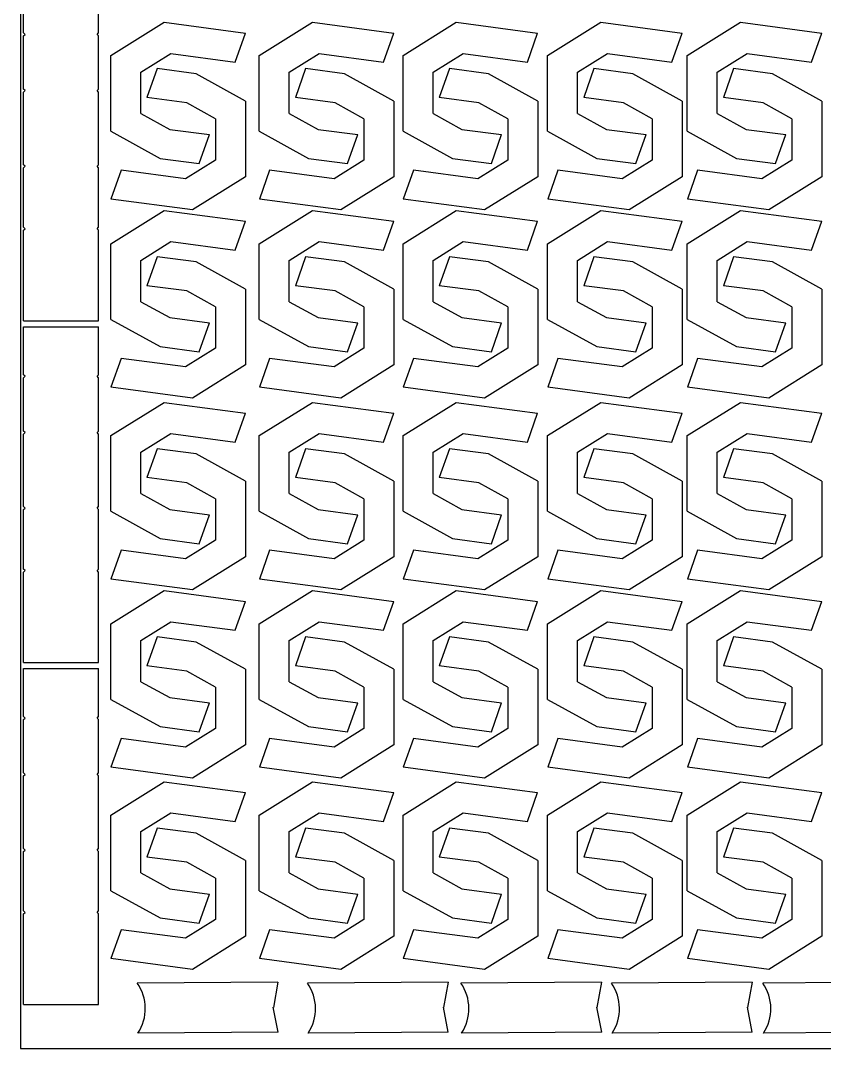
# Model space of a CAD drawing. Header units: millimetres. Extents: x 47861 to 59117, y 10924 to 15324.
# Drawn here: x 57617 to 58421, y 11010 to 12038 of the extents above; entities that cross this region are included whole.
import ezdxf

# ---------------------------------------------------------------- set-up
doc = ezdxf.new("R2010")
doc.units = ezdxf.units.MM

msp = doc.modelspace()

# ---------------------------------------------------------------- linework, layer by layer
at = {"color": 2}
for p, q in [((57617.3, 14809.5), (57617.3, 11009.5)), ((57620.3, 12025.4), (57620.3, 12073.5)), ((57695.3, 12025.4), (57695.3, 12073.5)), ((57707.6, 12002.7), (57760.9, 12036)), ((57760.9, 12036), (57842.2, 12025.1)), ((57856, 12002.7), (57909.3, 12036)), ((57909.3, 12036), (57990.6, 12025.1)), ((57999.8, 12002.7), (58053.1, 12036)), ((58053.1, 12036), (58134.4, 12025.1)), ((58144.4, 12002.7), (58197.6, 12036)), ((58197.6, 12036), (58279, 12025.1)), ((58284.1, 12002.7), (58337.3, 12036)), ((58337.3, 12036), (58418.7, 12025.1)), ((57621.8, 12023.9), (57620.3, 12025.4)), ((57620.3, 12022.4), (57621.8, 12023.9)), ((57620.3, 11969.1), (57620.3, 12022.4)), ((57693.8, 12023.9), (57695.3, 12025.4)), ((57695.3, 12022.4), (57693.8, 12023.9)), ((57695.3, 11969.1), (57695.3, 12022.4)), ((57832, 11996.2), (57842.2, 12025.1)), ((57980.4, 11996.2), (57990.6, 12025.1)), ((58124.2, 11996.2), (58134.4, 12025.1)), ((58268.8, 11996.2), (58279, 12025.1)), ((58408.5, 11996.2), (58418.7, 12025.1)), ((57707.6, 11927), (57707.6, 12002.7)), ((57737.6, 11986.1), (57767.6, 12004.8)), ((57767.6, 12004.8), (57832, 11996.2)), ((57856, 11927), (57856, 12002.7)), ((57886, 11986.1), (57916, 12004.8)), ((57916, 12004.8), (57980.4, 11996.2)), ((57999.8, 11927), (57999.8, 12002.7)), ((58029.8, 11986.1), (58059.8, 12004.8)), ((58059.8, 12004.8), (58124.2, 11996.2)), ((58144.4, 11927), (58144.4, 12002.7)), ((58174.4, 11986.1), (58204.4, 12004.8)), ((58204.4, 12004.8), (58268.8, 11996.2)), ((58284.1, 11927), (58284.1, 12002.7)), ((58314.1, 11986.1), (58344.1, 12004.8)), ((58344.1, 12004.8), (58408.5, 11996.2)), ((57754, 11989.6), (57743.7, 11960.7)), ((57793, 11984.4), (57754, 11989.6)), ((57902.4, 11989.6), (57892.1, 11960.7)), ((57941.4, 11984.4), (57902.4, 11989.6)), ((58046.2, 11989.6), (58035.9, 11960.7)), ((58085.2, 11984.4), (58046.2, 11989.6)), ((58190.8, 11989.6), (58180.5, 11960.7)), ((58229.8, 11984.4), (58190.8, 11989.6)), ((58330.5, 11989.6), (58320.2, 11960.7)), ((58369.4, 11984.4), (58330.5, 11989.6)), ((57737.6, 11944.8), (57737.6, 11986.1)), ((57842.3, 11957.2), (57793, 11984.4)), ((57886, 11944.8), (57886, 11986.1)), ((57990.7, 11957.2), (57941.4, 11984.4)), ((58029.8, 11944.8), (58029.8, 11986.1)), ((58134.5, 11957.2), (58085.2, 11984.4)), ((58174.4, 11944.8), (58174.4, 11986.1)), ((58279.1, 11957.2), (58229.8, 11984.4)), ((58314.1, 11944.8), (58314.1, 11986.1)), ((58418.8, 11957.2), (58369.4, 11984.4)), ((57621.8, 11967.6), (57620.3, 11969.1)), ((57693.8, 11967.6), (57695.3, 11969.1)), ((57620.3, 11966.1), (57621.8, 11967.6)), ((57620.3, 11893.5), (57620.3, 11966.1)), ((57695.3, 11966.1), (57693.8, 11967.6)), ((57695.3, 11893.5), (57695.3, 11966.1)), ((57783.4, 11955.4), (57743.7, 11960.7)), ((57931.8, 11955.4), (57892.1, 11960.7)), ((58075.6, 11955.4), (58035.9, 11960.7)), ((58220.2, 11955.4), (58180.5, 11960.7)), ((58359.9, 11955.4), (58320.2, 11960.7)), ((57812.3, 11939.5), (57783.4, 11955.4)), ((57842.3, 11957.2), (57842.3, 11881.5)), ((57960.7, 11939.5), (57931.8, 11955.4)), ((57990.7, 11957.2), (57990.7, 11881.5)), ((58104.5, 11939.5), (58075.6, 11955.4)), ((58134.5, 11957.2), (58134.5, 11881.5)), ((58249.1, 11939.5), (58220.2, 11955.4)), ((58279.1, 11957.2), (58279.1, 11881.5)), ((58388.8, 11939.5), (58359.9, 11955.4)), ((58418.8, 11957.2), (58418.8, 11881.5)), ((57737.6, 11944.8), (57766.5, 11928.8)), ((57812.3, 11939.5), (57812.3, 11898.2)), ((57886, 11944.8), (57914.9, 11928.8)), ((57960.7, 11939.5), (57960.7, 11898.2)), ((58029.8, 11944.8), (58058.7, 11928.8)), ((58104.5, 11939.5), (58104.5, 11898.2)), ((58174.4, 11944.8), (58203.3, 11928.8)), ((58249.1, 11939.5), (58249.1, 11898.2)), ((58314.1, 11944.8), (58343, 11928.8)), ((58388.8, 11939.5), (58388.8, 11898.2)), ((57766.5, 11928.8), (57806.2, 11923.6)), ((57914.9, 11928.8), (57954.6, 11923.6)), ((58058.7, 11928.8), (58098.4, 11923.6)), ((58203.3, 11928.8), (58243, 11923.6)), ((58343, 11928.8), (58382.7, 11923.6)), ((57707.6, 11927), (57757, 11899.8)), ((57796, 11894.7), (57806.2, 11923.6)), ((57856, 11927), (57905.4, 11899.8)), ((57944.4, 11894.7), (57954.6, 11923.6)), ((57999.8, 11927), (58049.2, 11899.8)), ((58088.2, 11894.7), (58098.4, 11923.6)), ((58144.4, 11927), (58193.8, 11899.8)), ((58232.8, 11894.7), (58243, 11923.6)), ((58284.1, 11927), (58333.5, 11899.8)), ((58372.5, 11894.7), (58382.7, 11923.6)), ((57757, 11899.8), (57796, 11894.7)), ((57812.3, 11898.2), (57782.3, 11879.4)), ((57905.4, 11899.8), (57944.4, 11894.7)), ((57960.7, 11898.2), (57930.8, 11879.4)), ((58049.2, 11899.8), (58088.2, 11894.7)), ((58104.5, 11898.2), (58074.6, 11879.4)), ((58193.8, 11899.8), (58232.8, 11894.7)), ((58249.1, 11898.2), (58219.1, 11879.4)), ((58333.5, 11899.8), (58372.5, 11894.7)), ((58388.8, 11898.2), (58358.8, 11879.4)), ((57621.8, 11892), (57620.3, 11893.5)), ((57620.3, 11890.5), (57621.8, 11892)), ((57620.3, 11831), (57620.3, 11890.5)), ((57693.8, 11892), (57695.3, 11893.5)), ((57695.3, 11890.5), (57693.8, 11892)), ((57695.3, 11831), (57695.3, 11890.5)), ((57718, 11888), (57707.7, 11859.1)), ((57782.3, 11879.4), (57718, 11888)), ((57866.4, 11888), (57856.1, 11859.1)), ((57930.8, 11879.4), (57866.4, 11888)), ((58010.2, 11888), (57999.9, 11859.1)), ((58074.6, 11879.4), (58010.2, 11888)), ((58154.7, 11888), (58144.5, 11859.1)), ((58219.1, 11879.4), (58154.7, 11888)), ((58294.4, 11888), (58284.2, 11859.1)), ((58358.8, 11879.4), (58294.4, 11888)), ((57842.3, 11881.5), (57789.1, 11848.3)), ((57990.7, 11881.5), (57937.5, 11848.3)), ((58134.5, 11881.5), (58081.3, 11848.3)), ((58279.1, 11881.5), (58225.9, 11848.3)), ((58418.8, 11881.5), (58365.6, 11848.3)), ((57789.1, 11848.3), (57707.7, 11859.1)), ((57937.5, 11848.3), (57856.1, 11859.1)), ((58081.3, 11848.3), (57999.9, 11859.1)), ((58225.9, 11848.3), (58144.5, 11859.1)), ((58365.6, 11848.3), (58284.2, 11859.1)), ((57707.6, 11814.5), (57760.9, 11847.7)), ((57760.9, 11847.7), (57842.2, 11836.9)), ((57856, 11814.5), (57909.3, 11847.7)), ((57909.3, 11847.7), (57990.6, 11836.9)), ((57999.8, 11814.5), (58053.1, 11847.7)), ((58053.1, 11847.7), (58134.4, 11836.9)), ((58144.4, 11814.5), (58197.6, 11847.7)), ((58197.6, 11847.7), (58279, 11836.9)), ((58284.1, 11814.5), (58337.3, 11847.7)), ((58337.3, 11847.7), (58418.7, 11836.9)), ((57832, 11808), (57842.2, 11836.9)), ((57980.4, 11808), (57990.6, 11836.9)), ((58124.2, 11808), (58134.4, 11836.9)), ((58268.8, 11808), (58279, 11836.9)), ((58408.5, 11808), (58418.7, 11836.9)), ((57621.8, 11829.5), (57620.3, 11831)), ((57620.3, 11828), (57621.8, 11829.5)), ((57620.3, 11737.5), (57620.3, 11828)), ((57693.8, 11829.5), (57695.3, 11831)), ((57695.3, 11828), (57693.8, 11829.5)), ((57695.3, 11737.5), (57695.3, 11828)), ((57707.6, 11738.8), (57707.6, 11814.5)), ((57737.6, 11797.8), (57767.6, 11816.6)), ((57767.6, 11816.6), (57832, 11808)), ((57856, 11738.8), (57856, 11814.5)), ((57886, 11797.8), (57916, 11816.6)), ((57916, 11816.6), (57980.4, 11808)), ((57999.8, 11738.8), (57999.8, 11814.5)), ((58029.8, 11797.8), (58059.8, 11816.6)), ((58059.8, 11816.6), (58124.2, 11808)), ((58144.4, 11738.8), (58144.4, 11814.5)), ((58174.4, 11797.8), (58204.4, 11816.6)), ((58204.4, 11816.6), (58268.8, 11808)), ((58284.1, 11738.8), (58284.1, 11814.5)), ((58314.1, 11797.8), (58344.1, 11816.6)), ((58344.1, 11816.6), (58408.5, 11808)), ((57737.6, 11756.5), (57737.6, 11797.8)), ((57754, 11801.4), (57743.7, 11772.5)), ((57793, 11796.2), (57754, 11801.4)), ((57842.3, 11769), (57793, 11796.2)), ((57886, 11756.5), (57886, 11797.8)), ((57902.4, 11801.4), (57892.1, 11772.5)), ((57941.4, 11796.2), (57902.4, 11801.4)), ((57990.7, 11769), (57941.4, 11796.2)), ((58029.8, 11756.5), (58029.8, 11797.8)), ((58046.2, 11801.4), (58035.9, 11772.5)), ((58085.2, 11796.2), (58046.2, 11801.4)), ((58134.5, 11769), (58085.2, 11796.2)), ((58174.4, 11756.5), (58174.4, 11797.8)), ((58190.8, 11801.4), (58180.5, 11772.5)), ((58229.8, 11796.2), (58190.8, 11801.4)), ((58279.1, 11769), (58229.8, 11796.2)), ((58314.1, 11756.5), (58314.1, 11797.8)), ((58330.5, 11801.4), (58320.2, 11772.5)), ((58369.4, 11796.2), (58330.5, 11801.4)), ((58418.8, 11769), (58369.4, 11796.2)), ((57783.4, 11767.2), (57743.7, 11772.5)), ((57812.3, 11751.2), (57783.4, 11767.2)), ((57842.3, 11769), (57842.3, 11693.3)), ((57931.8, 11767.2), (57892.1, 11772.5)), ((57960.7, 11751.2), (57931.8, 11767.2)), ((57990.7, 11769), (57990.7, 11693.3)), ((58075.6, 11767.2), (58035.9, 11772.5)), ((58104.5, 11751.2), (58075.6, 11767.2)), ((58134.5, 11769), (58134.5, 11693.3)), ((58220.2, 11767.2), (58180.5, 11772.5)), ((58249.1, 11751.2), (58220.2, 11767.2)), ((58279.1, 11769), (58279.1, 11693.3)), ((58359.9, 11767.2), (58320.2, 11772.5)), ((58388.8, 11751.2), (58359.9, 11767.2)), ((58418.8, 11769), (58418.8, 11693.3)), ((57737.6, 11756.5), (57766.5, 11740.6)), ((57886, 11756.5), (57914.9, 11740.6)), ((58029.8, 11756.5), (58058.7, 11740.6)), ((58174.4, 11756.5), (58203.3, 11740.6)), ((58314.1, 11756.5), (58343, 11740.6)), ((57812.3, 11751.2), (57812.3, 11709.9)), ((57960.7, 11751.2), (57960.7, 11709.9)), ((58104.5, 11751.2), (58104.5, 11709.9)), ((58249.1, 11751.2), (58249.1, 11709.9)), ((58388.8, 11751.2), (58388.8, 11709.9)), ((57620.3, 11737.5), (57695.3, 11737.5)), ((57707.6, 11738.8), (57757, 11711.6)), ((57766.5, 11740.6), (57806.2, 11735.3)), ((57796, 11706.4), (57806.2, 11735.3)), ((57856, 11738.8), (57905.4, 11711.6)), ((57914.9, 11740.6), (57954.6, 11735.3)), ((57944.4, 11706.4), (57954.6, 11735.3)), ((57999.8, 11738.8), (58049.2, 11711.6)), ((58058.7, 11740.6), (58098.4, 11735.3)), ((58088.2, 11706.4), (58098.4, 11735.3)), ((58144.4, 11738.8), (58193.8, 11711.6)), ((58203.3, 11740.6), (58243, 11735.3)), ((58232.8, 11706.4), (58243, 11735.3)), ((58284.1, 11738.8), (58333.5, 11711.6)), ((58343, 11740.6), (58382.7, 11735.3)), ((58372.5, 11706.4), (58382.7, 11735.3)), ((57620.3, 11683.4), (57620.3, 11731.5)), ((57620.3, 11731.5), (57695.3, 11731.5)), ((57695.3, 11683.4), (57695.3, 11731.5)), ((57757, 11711.6), (57796, 11706.4)), ((57905.4, 11711.6), (57944.4, 11706.4)), ((58049.2, 11711.6), (58088.2, 11706.4)), ((58193.8, 11711.6), (58232.8, 11706.4)), ((58333.5, 11711.6), (58372.5, 11706.4)), ((57812.3, 11709.9), (57782.3, 11691.2)), ((57960.7, 11709.9), (57930.8, 11691.2)), ((58104.5, 11709.9), (58074.6, 11691.2)), ((58249.1, 11709.9), (58219.1, 11691.2)), ((58388.8, 11709.9), (58358.8, 11691.2)), ((57718, 11699.8), (57707.7, 11670.9)), ((57782.3, 11691.2), (57718, 11699.8)), ((57842.3, 11693.3), (57789.1, 11660)), ((57866.4, 11699.8), (57856.1, 11670.9)), ((57930.8, 11691.2), (57866.4, 11699.8)), ((57990.7, 11693.3), (57937.5, 11660)), ((58010.2, 11699.8), (57999.9, 11670.9)), ((58074.6, 11691.2), (58010.2, 11699.8)), ((58134.5, 11693.3), (58081.3, 11660)), ((58154.7, 11699.8), (58144.5, 11670.9)), ((58219.1, 11691.2), (58154.7, 11699.8)), ((58279.1, 11693.3), (58225.9, 11660)), ((58294.4, 11699.8), (58284.2, 11670.9)), ((58358.8, 11691.2), (58294.4, 11699.8)), ((58418.8, 11693.3), (58365.6, 11660)), ((57621.8, 11681.9), (57620.3, 11683.4)), ((57620.3, 11680.4), (57621.8, 11681.9)), ((57620.3, 11627.1), (57620.3, 11680.4)), ((57693.8, 11681.9), (57695.3, 11683.4)), ((57695.3, 11680.4), (57693.8, 11681.9)), ((57695.3, 11627.1), (57695.3, 11680.4)), ((57789.1, 11660), (57707.7, 11670.9)), ((57937.5, 11660), (57856.1, 11670.9)), ((58081.3, 11660), (57999.9, 11670.9)), ((58225.9, 11660), (58144.5, 11670.9)), ((58365.6, 11660), (58284.2, 11670.9)), ((57707.6, 11622.5), (57760.9, 11655.8)), ((57760.9, 11655.8), (57842.2, 11644.9)), ((57856, 11622.5), (57909.3, 11655.8)), ((57909.3, 11655.8), (57990.6, 11644.9)), ((57999.8, 11622.5), (58053.1, 11655.8)), ((58053.1, 11655.8), (58134.4, 11644.9)), ((58144.4, 11622.5), (58197.6, 11655.8)), ((58197.6, 11655.8), (58279, 11644.9)), ((58284.1, 11622.5), (58337.3, 11655.8)), ((58337.3, 11655.8), (58418.7, 11644.9)), ((57832, 11616), (57842.2, 11644.9)), ((57980.4, 11616), (57990.6, 11644.9)), ((58124.2, 11616), (58134.4, 11644.9)), ((58268.8, 11616), (58279, 11644.9)), ((58408.5, 11616), (58418.7, 11644.9)), ((57621.8, 11625.6), (57620.3, 11627.1)), ((57620.3, 11624.1), (57621.8, 11625.6)), ((57620.3, 11551.5), (57620.3, 11624.1)), ((57693.8, 11625.6), (57695.3, 11627.1)), ((57695.3, 11624.1), (57693.8, 11625.6)), ((57695.3, 11551.5), (57695.3, 11624.1)), ((57707.6, 11546.8), (57707.6, 11622.5)), ((57737.6, 11605.9), (57767.6, 11624.6)), ((57767.6, 11624.6), (57832, 11616)), ((57856, 11546.8), (57856, 11622.5)), ((57886, 11605.9), (57916, 11624.6)), ((57916, 11624.6), (57980.4, 11616)), ((57999.8, 11546.8), (57999.8, 11622.5)), ((58029.8, 11605.9), (58059.8, 11624.6)), ((58059.8, 11624.6), (58124.2, 11616)), ((58144.4, 11546.8), (58144.4, 11622.5)), ((58174.4, 11605.9), (58204.4, 11624.6)), ((58204.4, 11624.6), (58268.8, 11616)), ((58284.1, 11546.8), (58284.1, 11622.5)), ((58314.1, 11605.9), (58344.1, 11624.6)), ((58344.1, 11624.6), (58408.5, 11616)), ((57754, 11609.4), (57743.7, 11580.5)), ((57793, 11604.2), (57754, 11609.4)), ((57902.4, 11609.4), (57892.1, 11580.5)), ((57941.4, 11604.2), (57902.4, 11609.4)), ((58046.2, 11609.4), (58035.9, 11580.5)), ((58085.2, 11604.2), (58046.2, 11609.4)), ((58190.8, 11609.4), (58180.5, 11580.5)), ((58229.8, 11604.2), (58190.8, 11609.4)), ((58330.5, 11609.4), (58320.2, 11580.5)), ((58369.4, 11604.2), (58330.5, 11609.4)), ((57737.6, 11564.6), (57737.6, 11605.9)), ((57842.3, 11577), (57793, 11604.2)), ((57886, 11564.6), (57886, 11605.9)), ((57990.7, 11577), (57941.4, 11604.2)), ((58029.8, 11564.6), (58029.8, 11605.9)), ((58134.5, 11577), (58085.2, 11604.2)), ((58174.4, 11564.6), (58174.4, 11605.9)), ((58279.1, 11577), (58229.8, 11604.2)), ((58314.1, 11564.6), (58314.1, 11605.9)), ((58418.8, 11577), (58369.4, 11604.2)), ((57783.4, 11575.2), (57743.7, 11580.5)), ((57931.8, 11575.2), (57892.1, 11580.5)), ((58075.6, 11575.2), (58035.9, 11580.5)), ((58220.2, 11575.2), (58180.5, 11580.5)), ((58359.9, 11575.2), (58320.2, 11580.5)), ((57812.3, 11559.3), (57783.4, 11575.2)), ((57842.3, 11577), (57842.3, 11501.3)), ((57960.7, 11559.3), (57931.8, 11575.2)), ((57990.7, 11577), (57990.7, 11501.3)), ((58104.5, 11559.3), (58075.6, 11575.2)), ((58134.5, 11577), (58134.5, 11501.3)), ((58249.1, 11559.3), (58220.2, 11575.2)), ((58279.1, 11577), (58279.1, 11501.3)), ((58388.8, 11559.3), (58359.9, 11575.2)), ((58418.8, 11577), (58418.8, 11501.3)), ((57737.6, 11564.6), (57766.5, 11548.6)), ((57812.3, 11559.3), (57812.3, 11518)), ((57886, 11564.6), (57914.9, 11548.6)), ((57960.7, 11559.3), (57960.7, 11518)), ((58029.8, 11564.6), (58058.7, 11548.6)), ((58104.5, 11559.3), (58104.5, 11518)), ((58174.4, 11564.6), (58203.3, 11548.6)), ((58249.1, 11559.3), (58249.1, 11518)), ((58314.1, 11564.6), (58343, 11548.6)), ((58388.8, 11559.3), (58388.8, 11518)), ((57621.8, 11550), (57620.3, 11551.5)), ((57620.3, 11548.5), (57621.8, 11550)), ((57620.3, 11489), (57620.3, 11548.5)), ((57693.8, 11550), (57695.3, 11551.5)), ((57695.3, 11548.5), (57693.8, 11550)), ((57695.3, 11489), (57695.3, 11548.5)), ((57707.6, 11546.8), (57757, 11519.6)), ((57766.5, 11548.6), (57806.2, 11543.3)), ((57856, 11546.8), (57905.4, 11519.6)), ((57914.9, 11548.6), (57954.6, 11543.3)), ((57999.8, 11546.8), (58049.2, 11519.6)), ((58058.7, 11548.6), (58098.4, 11543.3)), ((58144.4, 11546.8), (58193.8, 11519.6)), ((58203.3, 11548.6), (58243, 11543.3)), ((58284.1, 11546.8), (58333.5, 11519.6)), ((58343, 11548.6), (58382.7, 11543.3)), ((57796, 11514.4), (57806.2, 11543.3)), ((57944.4, 11514.4), (57954.6, 11543.3)), ((58088.2, 11514.4), (58098.4, 11543.3)), ((58232.8, 11514.4), (58243, 11543.3)), ((58372.5, 11514.4), (58382.7, 11543.3)), ((57757, 11519.6), (57796, 11514.4)), ((57812.3, 11518), (57782.3, 11499.2)), ((57905.4, 11519.6), (57944.4, 11514.4)), ((57960.7, 11518), (57930.8, 11499.2)), ((58049.2, 11519.6), (58088.2, 11514.4)), ((58104.5, 11518), (58074.6, 11499.2)), ((58193.8, 11519.6), (58232.8, 11514.4)), ((58249.1, 11518), (58219.1, 11499.2)), ((58333.5, 11519.6), (58372.5, 11514.4)), ((58388.8, 11518), (58358.8, 11499.2)), ((57718, 11507.8), (57707.7, 11478.9)), ((57782.3, 11499.2), (57718, 11507.8)), ((57866.4, 11507.8), (57856.1, 11478.9)), ((57930.8, 11499.2), (57866.4, 11507.8)), ((58010.2, 11507.8), (57999.9, 11478.9)), ((58074.6, 11499.2), (58010.2, 11507.8)), ((58154.7, 11507.8), (58144.5, 11478.9)), ((58219.1, 11499.2), (58154.7, 11507.8)), ((58294.4, 11507.8), (58284.2, 11478.9)), ((58358.8, 11499.2), (58294.4, 11507.8)), ((57842.3, 11501.3), (57789.1, 11468.1)), ((57990.7, 11501.3), (57937.5, 11468.1)), ((58134.5, 11501.3), (58081.3, 11468.1)), ((58279.1, 11501.3), (58225.9, 11468.1)), ((58418.8, 11501.3), (58365.6, 11468.1)), ((57621.8, 11487.5), (57620.3, 11489)), ((57620.3, 11486), (57621.8, 11487.5)), ((57620.3, 11395.5), (57620.3, 11486)), ((57693.8, 11487.5), (57695.3, 11489)), ((57695.3, 11486), (57693.8, 11487.5)), ((57695.3, 11395.5), (57695.3, 11486)), ((57789.1, 11468.1), (57707.7, 11478.9)), ((57937.5, 11468.1), (57856.1, 11478.9)), ((58081.3, 11468.1), (57999.9, 11478.9)), ((58225.9, 11468.1), (58144.5, 11478.9)), ((58365.6, 11468.1), (58284.2, 11478.9)), ((57707.6, 11434.3), (57760.9, 11467.5)), ((57760.9, 11467.5), (57842.2, 11456.7)), ((57856, 11434.3), (57909.3, 11467.5)), ((57909.3, 11467.5), (57990.6, 11456.7)), ((57999.8, 11434.3), (58053.1, 11467.5)), ((58053.1, 11467.5), (58134.4, 11456.7)), ((58144.4, 11434.3), (58197.6, 11467.5)), ((58197.6, 11467.5), (58279, 11456.7)), ((58284.1, 11434.3), (58337.3, 11467.5)), ((58337.3, 11467.5), (58418.7, 11456.7)), ((57832, 11427.8), (57842.2, 11456.7)), ((57980.4, 11427.8), (57990.6, 11456.7)), ((58124.2, 11427.8), (58134.4, 11456.7)), ((58268.8, 11427.8), (58279, 11456.7)), ((58408.5, 11427.8), (58418.7, 11456.7)), ((57707.6, 11358.6), (57707.6, 11434.3)), ((57737.6, 11417.6), (57767.6, 11436.4)), ((57767.6, 11436.4), (57832, 11427.8)), ((57856, 11358.6), (57856, 11434.3)), ((57886, 11417.6), (57916, 11436.4)), ((57916, 11436.4), (57980.4, 11427.8)), ((57999.8, 11358.6), (57999.8, 11434.3)), ((58029.8, 11417.6), (58059.8, 11436.4)), ((58059.8, 11436.4), (58124.2, 11427.8)), ((58144.4, 11358.6), (58144.4, 11434.3)), ((58174.4, 11417.6), (58204.4, 11436.4)), ((58204.4, 11436.4), (58268.8, 11427.8)), ((58284.1, 11358.6), (58284.1, 11434.3)), ((58314.1, 11417.6), (58344.1, 11436.4)), ((58344.1, 11436.4), (58408.5, 11427.8)), ((57737.6, 11376.3), (57737.6, 11417.6)), ((57754, 11421.2), (57743.7, 11392.3)), ((57793, 11416), (57754, 11421.2)), ((57842.3, 11388.8), (57793, 11416)), ((57886, 11376.3), (57886, 11417.6)), ((57902.4, 11421.2), (57892.1, 11392.3)), ((57941.4, 11416), (57902.4, 11421.2)), ((57990.7, 11388.8), (57941.4, 11416)), ((58029.8, 11376.3), (58029.8, 11417.6)), ((58046.2, 11421.2), (58035.9, 11392.3)), ((58085.2, 11416), (58046.2, 11421.2)), ((58134.5, 11388.8), (58085.2, 11416)), ((58174.4, 11376.3), (58174.4, 11417.6)), ((58190.8, 11421.2), (58180.5, 11392.3)), ((58229.8, 11416), (58190.8, 11421.2)), ((58279.1, 11388.8), (58229.8, 11416)), ((58314.1, 11376.3), (58314.1, 11417.6)), ((58330.5, 11421.2), (58320.2, 11392.3)), ((58369.4, 11416), (58330.5, 11421.2)), ((58418.8, 11388.8), (58369.4, 11416)), ((57620.3, 11395.5), (57695.3, 11395.5)), ((57620.3, 11341.4), (57620.3, 11389.5)), ((57620.3, 11389.5), (57695.3, 11389.5)), ((57695.3, 11341.4), (57695.3, 11389.5)), ((57783.4, 11387), (57743.7, 11392.3)), ((57812.3, 11371), (57783.4, 11387)), ((57842.3, 11388.8), (57842.3, 11313.1)), ((57931.8, 11387), (57892.1, 11392.3)), ((57960.7, 11371), (57931.8, 11387)), ((57990.7, 11388.8), (57990.7, 11313.1)), ((58075.6, 11387), (58035.9, 11392.3)), ((58104.5, 11371), (58075.6, 11387)), ((58134.5, 11388.8), (58134.5, 11313.1)), ((58220.2, 11387), (58180.5, 11392.3)), ((58249.1, 11371), (58220.2, 11387)), ((58279.1, 11388.8), (58279.1, 11313.1)), ((58359.9, 11387), (58320.2, 11392.3)), ((58388.8, 11371), (58359.9, 11387)), ((58418.8, 11388.8), (58418.8, 11313.1)), ((57737.6, 11376.3), (57766.5, 11360.4)), ((57886, 11376.3), (57914.9, 11360.4)), ((58029.8, 11376.3), (58058.7, 11360.4)), ((58174.4, 11376.3), (58203.3, 11360.4)), ((58314.1, 11376.3), (58343, 11360.4)), ((57812.3, 11371), (57812.3, 11329.7)), ((57960.7, 11371), (57960.7, 11329.7)), ((58104.5, 11371), (58104.5, 11329.7)), ((58249.1, 11371), (58249.1, 11329.7)), ((58388.8, 11371), (58388.8, 11329.7)), ((57707.6, 11358.6), (57757, 11331.4)), ((57766.5, 11360.4), (57806.2, 11355.1)), ((57796, 11326.2), (57806.2, 11355.1)), ((57856, 11358.6), (57905.4, 11331.4)), ((57914.9, 11360.4), (57954.6, 11355.1)), ((57944.4, 11326.2), (57954.6, 11355.1)), ((57999.8, 11358.6), (58049.2, 11331.4)), ((58058.7, 11360.4), (58098.4, 11355.1)), ((58088.2, 11326.2), (58098.4, 11355.1)), ((58144.4, 11358.6), (58193.8, 11331.4)), ((58203.3, 11360.4), (58243, 11355.1)), ((58232.8, 11326.2), (58243, 11355.1)), ((58284.1, 11358.6), (58333.5, 11331.4)), ((58343, 11360.4), (58382.7, 11355.1)), ((58372.5, 11326.2), (58382.7, 11355.1)), ((57621.8, 11339.9), (57620.3, 11341.4)), ((57693.8, 11339.9), (57695.3, 11341.4)), ((57620.3, 11338.4), (57621.8, 11339.9)), ((57620.3, 11285.1), (57620.3, 11338.4)), ((57695.3, 11338.4), (57693.8, 11339.9)), ((57695.3, 11285.1), (57695.3, 11338.4)), ((57757, 11331.4), (57796, 11326.2)), ((57905.4, 11331.4), (57944.4, 11326.2)), ((58049.2, 11331.4), (58088.2, 11326.2)), ((58193.8, 11331.4), (58232.8, 11326.2)), ((58333.5, 11331.4), (58372.5, 11326.2)), ((57812.3, 11329.7), (57782.3, 11311)), ((57960.7, 11329.7), (57930.8, 11311)), ((58104.5, 11329.7), (58074.6, 11311)), ((58249.1, 11329.7), (58219.1, 11311)), ((58388.8, 11329.7), (58358.8, 11311)), ((57718, 11319.6), (57707.7, 11290.7)), ((57782.3, 11311), (57718, 11319.6)), ((57842.3, 11313.1), (57789.1, 11279.8)), ((57866.4, 11319.6), (57856.1, 11290.7)), ((57930.8, 11311), (57866.4, 11319.6)), ((57990.7, 11313.1), (57937.5, 11279.8)), ((58010.2, 11319.6), (57999.9, 11290.7)), ((58074.6, 11311), (58010.2, 11319.6)), ((58134.5, 11313.1), (58081.3, 11279.8)), ((58154.7, 11319.6), (58144.5, 11290.7)), ((58219.1, 11311), (58154.7, 11319.6)), ((58279.1, 11313.1), (58225.9, 11279.8)), ((58294.4, 11319.6), (58284.2, 11290.7)), ((58358.8, 11311), (58294.4, 11319.6)), ((58418.8, 11313.1), (58365.6, 11279.8)), ((57789.1, 11279.8), (57707.7, 11290.7)), ((57937.5, 11279.8), (57856.1, 11290.7)), ((58081.3, 11279.8), (57999.9, 11290.7)), ((58225.9, 11279.8), (58144.5, 11290.7)), ((58365.6, 11279.8), (58284.2, 11290.7)), ((57621.8, 11283.6), (57620.3, 11285.1)), ((57620.3, 11282.1), (57621.8, 11283.6)), ((57620.3, 11209.5), (57620.3, 11282.1)), ((57693.8, 11283.6), (57695.3, 11285.1)), ((57695.3, 11282.1), (57693.8, 11283.6)), ((57695.3, 11209.5), (57695.3, 11282.1)), ((57707.6, 11243), (57760.9, 11276.3)), ((57760.9, 11276.3), (57842.2, 11265.4)), ((57856, 11243), (57909.3, 11276.3)), ((57909.3, 11276.3), (57990.6, 11265.4)), ((57999.8, 11243), (58053.1, 11276.3)), ((58053.1, 11276.3), (58134.4, 11265.4)), ((58144.4, 11243), (58197.6, 11276.3)), ((58197.6, 11276.3), (58279, 11265.4)), ((58284.1, 11243), (58337.3, 11276.3)), ((58337.3, 11276.3), (58418.7, 11265.4)), ((57832, 11236.5), (57842.2, 11265.4)), ((57980.4, 11236.5), (57990.6, 11265.4)), ((58124.2, 11236.5), (58134.4, 11265.4)), ((58268.8, 11236.5), (58279, 11265.4)), ((58408.5, 11236.5), (58418.7, 11265.4)), ((57707.6, 11167.3), (57707.6, 11243)), ((57737.6, 11226.4), (57767.6, 11245.1)), ((57767.6, 11245.1), (57832, 11236.5)), ((57856, 11167.3), (57856, 11243)), ((57886, 11226.4), (57916, 11245.1)), ((57916, 11245.1), (57980.4, 11236.5)), ((57999.8, 11167.3), (57999.8, 11243)), ((58029.8, 11226.4), (58059.8, 11245.1)), ((58059.8, 11245.1), (58124.2, 11236.5)), ((58144.4, 11167.3), (58144.4, 11243)), ((58174.4, 11226.4), (58204.4, 11245.1)), ((58204.4, 11245.1), (58268.8, 11236.5)), ((58284.1, 11167.3), (58284.1, 11243)), ((58314.1, 11226.4), (58344.1, 11245.1)), ((58344.1, 11245.1), (58408.5, 11236.5)), ((57754, 11229.9), (57743.7, 11201)), ((57793, 11224.7), (57754, 11229.9)), ((57902.4, 11229.9), (57892.1, 11201)), ((57941.4, 11224.7), (57902.4, 11229.9)), ((58046.2, 11229.9), (58035.9, 11201)), ((58085.2, 11224.7), (58046.2, 11229.9)), ((58190.8, 11229.9), (58180.5, 11201)), ((58229.8, 11224.7), (58190.8, 11229.9)), ((58330.5, 11229.9), (58320.2, 11201)), ((58369.4, 11224.7), (58330.5, 11229.9)), ((57737.6, 11185.1), (57737.6, 11226.4)), ((57842.3, 11197.5), (57793, 11224.7)), ((57886, 11185.1), (57886, 11226.4)), ((57990.7, 11197.5), (57941.4, 11224.7)), ((58029.8, 11185.1), (58029.8, 11226.4)), ((58134.5, 11197.5), (58085.2, 11224.7)), ((58174.4, 11185.1), (58174.4, 11226.4)), ((58279.1, 11197.5), (58229.8, 11224.7)), ((58314.1, 11185.1), (58314.1, 11226.4)), ((58418.8, 11197.5), (58369.4, 11224.7)), ((57621.8, 11208), (57620.3, 11209.5)), ((57620.3, 11206.5), (57621.8, 11208)), ((57693.8, 11208), (57695.3, 11209.5)), ((57695.3, 11206.5), (57693.8, 11208)), ((57620.3, 11147), (57620.3, 11206.5)), ((57695.3, 11147), (57695.3, 11206.5)), ((57783.4, 11195.7), (57743.7, 11201)), ((57842.3, 11197.5), (57842.3, 11121.8)), ((57931.8, 11195.7), (57892.1, 11201)), ((57990.7, 11197.5), (57990.7, 11121.8)), ((58075.6, 11195.7), (58035.9, 11201)), ((58134.5, 11197.5), (58134.5, 11121.8)), ((58220.2, 11195.7), (58180.5, 11201)), ((58279.1, 11197.5), (58279.1, 11121.8)), ((58359.9, 11195.7), (58320.2, 11201)), ((58418.8, 11197.5), (58418.8, 11121.8)), ((57812.3, 11179.8), (57783.4, 11195.7)), ((57960.7, 11179.8), (57931.8, 11195.7)), ((58104.5, 11179.8), (58075.6, 11195.7)), ((58249.1, 11179.8), (58220.2, 11195.7)), ((58388.8, 11179.8), (58359.9, 11195.7)), ((57737.6, 11185.1), (57766.5, 11169.1)), ((57812.3, 11179.8), (57812.3, 11138.5)), ((57886, 11185.1), (57914.9, 11169.1)), ((57960.7, 11179.8), (57960.7, 11138.5)), ((58029.8, 11185.1), (58058.7, 11169.1)), ((58104.5, 11179.8), (58104.5, 11138.5)), ((58174.4, 11185.1), (58203.3, 11169.1)), ((58249.1, 11179.8), (58249.1, 11138.5)), ((58314.1, 11185.1), (58343, 11169.1)), ((58388.8, 11179.8), (58388.8, 11138.5)), ((57707.6, 11167.3), (57757, 11140.1)), ((57766.5, 11169.1), (57806.2, 11163.8)), ((57856, 11167.3), (57905.4, 11140.1)), ((57914.9, 11169.1), (57954.6, 11163.8)), ((57999.8, 11167.3), (58049.2, 11140.1)), ((58058.7, 11169.1), (58098.4, 11163.8)), ((58144.4, 11167.3), (58193.8, 11140.1)), ((58203.3, 11169.1), (58243, 11163.8)), ((58284.1, 11167.3), (58333.5, 11140.1)), ((58343, 11169.1), (58382.7, 11163.8)), ((57796, 11134.9), (57806.2, 11163.8)), ((57944.4, 11134.9), (57954.6, 11163.8)), ((58088.2, 11134.9), (58098.4, 11163.8)), ((58232.8, 11134.9), (58243, 11163.8)), ((58372.5, 11134.9), (58382.7, 11163.8)), ((57621.8, 11145.5), (57620.3, 11147)), ((57693.8, 11145.5), (57695.3, 11147)), ((57620.3, 11144), (57621.8, 11145.5)), ((57620.3, 11053.5), (57620.3, 11144)), ((57695.3, 11144), (57693.8, 11145.5)), ((57695.3, 11053.5), (57695.3, 11144)), ((57757, 11140.1), (57796, 11134.9)), ((57812.3, 11138.5), (57782.3, 11119.7)), ((57905.4, 11140.1), (57944.4, 11134.9)), ((57960.7, 11138.5), (57930.8, 11119.7)), ((58049.2, 11140.1), (58088.2, 11134.9)), ((58104.5, 11138.5), (58074.6, 11119.7)), ((58193.8, 11140.1), (58232.8, 11134.9)), ((58249.1, 11138.5), (58219.1, 11119.7)), ((58333.5, 11140.1), (58372.5, 11134.9)), ((58388.8, 11138.5), (58358.8, 11119.7)), ((57718, 11128.3), (57707.7, 11099.4)), ((57782.3, 11119.7), (57718, 11128.3)), ((57866.4, 11128.3), (57856.1, 11099.4)), ((57930.8, 11119.7), (57866.4, 11128.3)), ((58010.2, 11128.3), (57999.9, 11099.4)), ((58074.6, 11119.7), (58010.2, 11128.3)), ((58154.7, 11128.3), (58144.5, 11099.4)), ((58219.1, 11119.7), (58154.7, 11128.3)), ((58294.4, 11128.3), (58284.2, 11099.4)), ((58358.8, 11119.7), (58294.4, 11128.3)), ((57842.3, 11121.8), (57789.1, 11088.6)), ((57990.7, 11121.8), (57937.5, 11088.6)), ((58134.5, 11121.8), (58081.3, 11088.6)), ((58279.1, 11121.8), (58225.9, 11088.6)), ((58418.8, 11121.8), (58365.6, 11088.6)), ((57789.1, 11088.6), (57707.7, 11099.4)), ((57937.5, 11088.6), (57856.1, 11099.4)), ((58081.3, 11088.6), (57999.9, 11099.4)), ((58225.9, 11088.6), (58144.5, 11099.4)), ((58365.6, 11088.6), (58284.2, 11099.4)), ((57620.3, 11053.5), (57695.3, 11053.5)), ((57617.3, 11009.5), (59117.3, 11009.5))]:
    msp.add_line(p, q, dxfattribs=at)
at = {"color": 3}
for p, q in [((57874.6, 11075.9), (57734, 11074.9)), ((58044.9, 11075.9), (57904.2, 11074.9)), ((58198.3, 11075.9), (58057.7, 11074.9)), ((58348.9, 11075.9), (58208.2, 11074.9)), ((58500.2, 11075.9), (58359.6, 11074.9)), ((57874.9, 11025.9), (57734.7, 11024.9)), ((58045.1, 11025.9), (57905, 11024.9)), ((58198.6, 11025.9), (58058.4, 11024.9)), ((58349.1, 11025.9), (58209, 11024.9)), ((58500.5, 11025.9), (58360.4, 11024.9))]:
    msp.add_line(p, q, dxfattribs=at)
at = {"color": 1}
for p, q in [((57874.6, 11075.9), (57870.1, 11050.4)), ((58044.9, 11075.9), (58040.3, 11050.4)), ((58198.3, 11075.9), (58193.8, 11050.4)), ((58348.9, 11075.9), (58344.3, 11050.4)), ((57874.9, 11025.9), (57870, 11050.9)), ((58045.1, 11025.9), (58040.3, 11050.9)), ((58198.6, 11025.9), (58193.8, 11050.9)), ((58349.1, 11025.9), (58344.3, 11050.9))]:
    msp.add_line(p, q, dxfattribs=at)
at = {"color": 3}
for centre in [(57697.5, 11049.3), (57867.8, 11049.3), (58021.2, 11049.3), (58171.8, 11049.3), (58323.2, 11049.3)]:
    msp.add_arc(centre, 44.5, 326.6976, 35.0607, dxfattribs=at)

doc.saveas('drawing.dxf')
